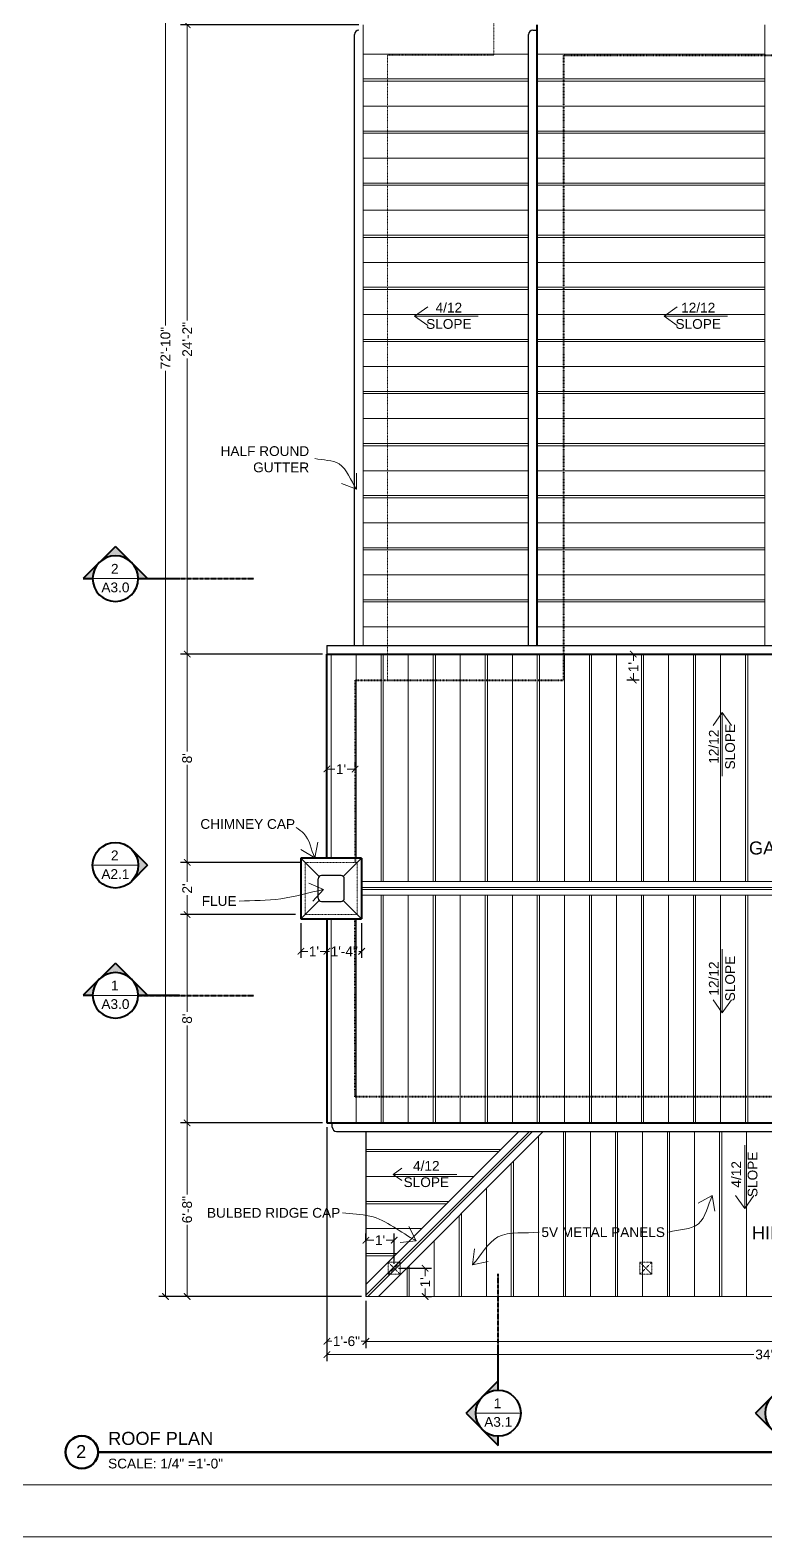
# Model space of a CAD drawing. Header units: inches. Extents: x -4969 to 16721, y 2489 to 24693.
# Drawn here: x 4117 to 4456, y 6903 to 7597 of the extents above; entities that cross this region are included whole.
import ezdxf

# ---------------------------------------------------------------- set-up
doc = ezdxf.new("R2010")
doc.units = ezdxf.units.IN
doc.header["$MEASUREMENT"] = 0
doc.linetypes.add('CENTER', pattern=[2, 1.25, -0.25, 0.25, -0.25])
doc.linetypes.add('DASHED2', pattern=[0.375, 0.25, -0.125])
doc.layers.get('0').update_dxf_attribs({"lineweight": 5})
doc.layers.add('0-NPLT', color=1, linetype='Continuous', plot=False)
for name, color, linetype, lineweight in [('1', 1, 'Continuous', 9), ('2', 6, 'Continuous', 20), ('3', 3, 'Continuous', 30), ('4', 2, 'Continuous', 40), ('5', 4, 'Continuous', 50), ('A-DIMSx', 7, 'Continuous', 9), ('A-LINK', 7, 'Continuous', 40), ('A-TEXTx', 7, 'Continuous', 20), ('TB-11x17', 7, 'Continuous', 100)]:
    doc.layers.add(name, color=color, linetype=linetype, lineweight=lineweight)
doc.styles.get("Standard").update_dxf_attribs({"font": 'Arial.ttf'})
doc.dimstyles.get("Standard").update_dxf_attribs({"dimtxt": 3, "dimasz": 2, "dimexe": 0.03125, "dimexo": 0.0625, "dimgap": 0.03125, "dimtad": 0, "dimtoh": 1, "dimdec": 4, "dimlfac": 0.99985, "dimzin": 0, "dimdsep": 46, "dimlunit": 4, "dimtxsty": 'Standard', "dimblk": 'ARCHTICK', "dimblk1": 'ARCHTICK', "dimblk2": 'ARCHTICK', "dimcen": 0.09, "dimclrt": 256, "dimadec": 0, "dimazin": 0, "dimtfac": 1, "dimtdec": 4, "dimtofl": 0, "dimtmove": 0, "dimatfit": 3, "dimfxl": 1, "dimtolj": 1, "dimtzin": 0, "dimarcsym": 0})

# ---------------------------------------------------------------- blocks, each defined once
blk = doc.blocks.new('BORDER 11X17')
at = {"layer": '0-NPLT', "lineweight": 9, "ltscale": 0.1}
blk.add_lwpolyline([(29864.74, -10461.77), (29048.74, -10461.77), (29048.74, -10989.77), (29864.74, -10989.77), (29864.74, -10461.77)], dxfattribs=at)
blk.add_lwpolyline([(29792.74, -10473.77), (29078.74, -10473.77), (29078.74, -10977.77), (29792.74, -10977.77)], close=True, dxfattribs=at)
blk = doc.blocks.new('_ArchTick')
at = {"color": 0, "linetype": 'ByBlock', "lineweight": 0, "const_width": 0.15}
blk.add_lwpolyline([(-0.5, -0.5), (0.5, 0.5)], dxfattribs=at)
blk = doc.blocks.new('*D69')
at = {"layer": 'A-DIMSx', "color": 0, "lineweight": -2, "ltscale": 0.1, "transparency": 16777216}
for p, q in [((4252.28, 7309.27), (4186.86, 7309.27)), ((4241.79, 7213.27), (4186.86, 7213.27))]:
    blk.add_line(p, q, dxfattribs=at)
at = {"layer": 'A-DIMSx', "color": 0, "lineweight": 5, "ltscale": 0.1, "transparency": 16777216}
for p, q in [((4189.86, 7309.27), (4189.86, 7264.35)), ((4189.86, 7213.27), (4189.86, 7258.2))]:
    blk.add_line(p, q, dxfattribs=at)
at = {"layer": 'Defpoints', "color": 0, "ltscale": 0.1, "transparency": 16777216}
for p in [(4189.86, 7309.27), (4254.28, 7309.27), (4243.79, 7213.27)]:
    blk.add_point(p, dxfattribs=at)
at = {"layer": 'A-DIMSx', "color": 0, "lineweight": 5, "ltscale": 0.1, "transparency": 16777216, "xscale": 3, "yscale": 3, "zscale": 3}
for p, rotation in [((4189.86, 7309.27), 90), ((4189.86, 7213.27), 270)]:
    blk.add_blockref('_ArchTick', p, dxfattribs=dict(at, rotation=rotation))
at = {"layer": 'A-DIMSx', "ltscale": 0.1, "transparency": 16777216, "insert": (4189.86, 7261.27), "char_height": 4.5, "attachment_point": 5, "rotation": 90}
blk.add_mtext("\\A1;8'", dxfattribs=at)
blk = doc.blocks.new('*D70')
at = {"layer": 'A-DIMSx', "color": 0, "lineweight": -2, "ltscale": 0.1, "transparency": 16777216}
for p, q in [((4241.79, 7213.27), (4186.86, 7213.27)), ((4239.79, 7189.27), (4186.86, 7189.27))]:
    blk.add_line(p, q, dxfattribs=at)
at = {"layer": 'A-DIMSx', "color": 0, "lineweight": 5, "ltscale": 0.1, "transparency": 16777216}
for p, q in [((4189.86, 7213.27), (4189.86, 7204.38)), ((4189.86, 7189.27), (4189.86, 7198.17))]:
    blk.add_line(p, q, dxfattribs=at)
at = {"layer": 'Defpoints', "color": 0, "ltscale": 0.1, "transparency": 16777216}
for p in [(4243.79, 7213.27), (4189.86, 7189.27), (4241.79, 7189.27)]:
    blk.add_point(p, dxfattribs=at)
at = {"layer": 'A-DIMSx', "color": 0, "lineweight": 5, "ltscale": 0.1, "transparency": 16777216, "xscale": 3, "yscale": 3, "zscale": 3}
for p, rotation in [((4189.86, 7213.27), 90), ((4189.86, 7189.27), 270)]:
    blk.add_blockref('_ArchTick', p, dxfattribs=dict(at, rotation=rotation))
at = {"layer": 'A-DIMSx', "ltscale": 0.1, "transparency": 16777216, "insert": (4189.86, 7201.27), "char_height": 4.5, "attachment_point": 5, "rotation": 90}
blk.add_mtext("\\A1;2'", dxfattribs=at)
blk = doc.blocks.new('*D71')
at = {"layer": 'A-DIMSx', "color": 0, "lineweight": -2, "ltscale": 0.1, "transparency": 16777216}
for p, q in [((4239.79, 7189.27), (4186.86, 7189.27)), ((4252.29, 7093.27), (4186.86, 7093.27))]:
    blk.add_line(p, q, dxfattribs=at)
at = {"layer": 'A-DIMSx', "color": 0, "lineweight": 5, "ltscale": 0.1, "transparency": 16777216}
for p, q in [((4189.86, 7189.27), (4189.86, 7144.35)), ((4189.86, 7093.27), (4189.86, 7138.2))]:
    blk.add_line(p, q, dxfattribs=at)
at = {"layer": 'Defpoints', "color": 0, "ltscale": 0.1, "transparency": 16777216}
for p in [(4241.79, 7189.27), (4189.86, 7093.27), (4254.29, 7093.27)]:
    blk.add_point(p, dxfattribs=at)
at = {"layer": 'A-DIMSx', "color": 0, "lineweight": 5, "ltscale": 0.1, "transparency": 16777216, "xscale": 3, "yscale": 3, "zscale": 3}
for p, rotation in [((4189.86, 7189.27), 90), ((4189.86, 7093.27), 270)]:
    blk.add_blockref('_ArchTick', p, dxfattribs=dict(at, rotation=rotation))
at = {"layer": 'A-DIMSx', "ltscale": 0.1, "transparency": 16777216, "insert": (4189.86, 7141.27), "char_height": 4.5, "attachment_point": 5, "rotation": 90}
blk.add_mtext("\\A1;8'", dxfattribs=at)
blk = doc.blocks.new('*D72')
at = {"layer": 'A-DIMSx', "color": 0, "lineweight": -2, "ltscale": 0.1, "transparency": 16777216}
for p, q in [((4252.23, 7093.27), (4186.86, 7093.27)), ((4270.29, 7013.27), (4186.86, 7013.27))]:
    blk.add_line(p, q, dxfattribs=at)
at = {"layer": 'A-DIMSx', "color": 0, "lineweight": 5, "ltscale": 0.1, "transparency": 16777216}
for p, q in [((4189.86, 7093.27), (4189.86, 7060.27)), ((4189.86, 7013.27), (4189.86, 7046.28))]:
    blk.add_line(p, q, dxfattribs=at)
at = {"layer": 'Defpoints', "color": 0, "ltscale": 0.1, "transparency": 16777216}
for p in [(4254.23, 7093.27), (4189.86, 7013.27), (4272.29, 7013.27)]:
    blk.add_point(p, dxfattribs=at)
at = {"layer": 'A-DIMSx', "color": 0, "lineweight": 5, "ltscale": 0.1, "transparency": 16777216, "xscale": 3, "yscale": 3, "zscale": 3}
for p, rotation in [((4189.86, 7093.27), 90), ((4189.86, 7013.27), 270)]:
    blk.add_blockref('_ArchTick', p, dxfattribs=dict(at, rotation=rotation))
at = {"layer": 'A-DIMSx', "ltscale": 0.1, "transparency": 16777216, "insert": (4189.86, 7053.27), "char_height": 4.5, "attachment_point": 5, "rotation": 90}
blk.add_mtext('\\A1;6\'-8"', dxfattribs=at)
blk = doc.blocks.new('*D73')
at = {"layer": 'A-DIMSx', "color": 0, "lineweight": -2, "ltscale": 0.1, "transparency": 16777216}
for p, q in [((4272.29, 7011.27), (4272.29, 6989.51)), ((4665.29, 6994.51), (4665.29, 6995.51))]:
    blk.add_line(p, q, dxfattribs=at)
at = {"layer": 'A-DIMSx', "color": 0, "lineweight": 5, "ltscale": 0.1, "transparency": 16777216}
for p, q in [((4272.29, 6992.51), (4460.06, 6992.51)), ((4665.29, 6992.51), (4477.52, 6992.51))]:
    blk.add_line(p, q, dxfattribs=at)
at = {"layer": 'Defpoints', "color": 0, "ltscale": 0.1, "transparency": 16777216}
for p in [(4272.29, 7013.27), (4272.29, 6992.51), (4665.29, 6992.51)]:
    blk.add_point(p, dxfattribs=at)
at = {"layer": 'A-DIMSx', "color": 0, "lineweight": 5, "ltscale": 0.1, "transparency": 16777216, "xscale": 3, "yscale": 3, "zscale": 3, "rotation": 180}
blk.add_blockref('_ArchTick', (4272.29, 6992.51), dxfattribs=at)
at = {"layer": 'A-DIMSx', "color": 0, "lineweight": 5, "ltscale": 0.1, "transparency": 16777216, "xscale": 3, "yscale": 3, "zscale": 3}
blk.add_blockref('_ArchTick', (4665.29, 6992.51), dxfattribs=at)
at = {"layer": 'A-DIMSx', "ltscale": 0.1, "transparency": 16777216, "insert": (4468.79, 6992.51), "char_height": 4.5, "attachment_point": 5}
blk.add_mtext('\\A1;32\'-9"', dxfattribs=at)
blk = doc.blocks.new('Section Callout')
at = {"layer": 'A-LINK', "ltscale": 0.1}
h = blk.add_hatch(color=152, dxfattribs=at)
h.paths.add_polyline_path([(1891.06, 7392.5), (1883.64, 7385.08), (1891.06, 7377.65, -0.198912), (1887.98, 7385.08, -0.198912)])
h.paths.add_polyline_path([(1898.48, 7399.92), (1891.06, 7392.5, -0.198912), (1898.48, 7395.58)])
h.paths.add_polyline_path([(1891.06, 7377.65), (1898.48, 7370.23), (1898.48, 7374.58, -0.198912)])
at = {"layer": 'A-LINK', "color": 152, "ltscale": 0.1}
for p, q in [((1883.64, 7385.08), (1898.48, 7399.92)), ((1898.48, 7399.92), (1898.48, 7395.58)), ((1883.64, 7385.08), (1898.48, 7370.23)), ((1898.48, 7374.58), (1898.48, 7370.23)), ((1898.48, 7370.23), (1898.48, 7355.49))]:
    blk.add_line(p, q, dxfattribs=at)
blk.add_circle((1898.48, 7385.08), 10.5, dxfattribs=at)
blk = doc.blocks.new('Elevation Callout - 1')
at = {"layer": 'A-LINK', "ltscale": 0.1}
blk.add_hatch(color=152, dxfattribs=at).paths.add_polyline_path([(2031.59, 7377.65), (2039.01, 7370.23), (2046.43, 7377.65, -0.198912), (2039.01, 7374.58, -0.198912)])
at = {"layer": 'A-LINK', "color": 152, "ltscale": 0.1}
for q in [(2031.59, 7377.65), (2046.43, 7377.65)]:
    blk.add_line((2039.01, 7370.23), q, dxfattribs=at)
blk.add_circle((2039.01, 7385.08), 10.5, dxfattribs=at)
blk = doc.blocks.new('*D163')
at = {"layer": 'A-DIMSx', "color": 0, "lineweight": -2, "ltscale": 0.1, "transparency": 16777216}
for p, q in [((4254.29, 7091.27), (4254.29, 6989.64)), ((4272.29, 7011.27), (4272.29, 6989.64))]:
    blk.add_line(p, q, dxfattribs=at)
at = {"layer": 'A-DIMSx', "color": 0, "lineweight": 5, "ltscale": 0.1, "transparency": 16777216}
for p, q in [((4254.29, 6992.64), (4256.52, 6992.64)), ((4272.29, 6992.64), (4270.06, 6992.64))]:
    blk.add_line(p, q, dxfattribs=at)
at = {"layer": 'Defpoints', "color": 0, "ltscale": 0.1, "transparency": 16777216}
for p in [(4254.29, 7093.27), (4272.29, 7013.27), (4254.29, 6992.64)]:
    blk.add_point(p, dxfattribs=at)
at = {"layer": 'A-DIMSx', "color": 0, "lineweight": 5, "ltscale": 0.1, "transparency": 16777216, "xscale": 3, "yscale": 3, "zscale": 3, "rotation": 180}
blk.add_blockref('_ArchTick', (4254.29, 6992.64), dxfattribs=at)
at = {"layer": 'A-DIMSx', "color": 0, "lineweight": 5, "ltscale": 0.1, "transparency": 16777216, "xscale": 3, "yscale": 3, "zscale": 3}
blk.add_blockref('_ArchTick', (4272.29, 6992.64), dxfattribs=at)
at = {"layer": 'A-DIMSx', "ltscale": 0.1, "transparency": 16777216, "insert": (4263.29, 6992.64), "char_height": 4.5, "attachment_point": 5}
blk.add_mtext('\\A1;1\'-6"', dxfattribs=at)
blk = doc.blocks.new('*D165')
at = {"layer": 'A-DIMSx', "color": 0, "lineweight": -2, "ltscale": 0.1, "transparency": 16777216}
for p, q in [((4242.29, 7185.27), (4242.29, 7169.29)), ((4254.29, 7173.24), (4254.29, 7169.29))]:
    blk.add_line(p, q, dxfattribs=at)
at = {"layer": 'A-DIMSx', "color": 0, "lineweight": 5, "ltscale": 0.1, "transparency": 16777216}
for p, q in [((4242.29, 7172.29), (4245.43, 7172.29)), ((4254.29, 7172.29), (4251.15, 7172.29))]:
    blk.add_line(p, q, dxfattribs=at)
at = {"layer": 'Defpoints', "color": 0, "ltscale": 0.1, "transparency": 16777216}
for p in [(4242.29, 7187.27), (4242.29, 7172.29), (4254.29, 7175.24)]:
    blk.add_point(p, dxfattribs=at)
at = {"layer": 'A-DIMSx', "color": 0, "lineweight": 5, "ltscale": 0.1, "transparency": 16777216, "xscale": 3, "yscale": 3, "zscale": 3, "rotation": 180}
blk.add_blockref('_ArchTick', (4242.29, 7172.29), dxfattribs=at)
at = {"layer": 'A-DIMSx', "color": 0, "lineweight": 5, "ltscale": 0.1, "transparency": 16777216, "xscale": 3, "yscale": 3, "zscale": 3}
blk.add_blockref('_ArchTick', (4254.29, 7172.29), dxfattribs=at)
at = {"layer": 'A-DIMSx', "ltscale": 0.1, "transparency": 16777216, "insert": (4248.29, 7172.29), "char_height": 4.5, "attachment_point": 5}
blk.add_mtext("\\A1;1'", dxfattribs=at)
blk = doc.blocks.new('*D166')
at = {"layer": 'A-DIMSx', "color": 0, "lineweight": -2, "ltscale": 0.1, "transparency": 16777216}
for p, q in [((4254.29, 7257.27), (4254.29, 7259.29)), ((4267.29, 7257.27), (4267.29, 7259.29))]:
    blk.add_line(p, q, dxfattribs=at)
at = {"layer": 'A-DIMSx', "color": 0, "lineweight": 5, "ltscale": 0.1, "transparency": 16777216}
for p, q in [((4254.29, 7256.29), (4257.93, 7256.29)), ((4267.29, 7256.29), (4263.65, 7256.29))]:
    blk.add_line(p, q, dxfattribs=at)
at = {"layer": 'Defpoints', "color": 0, "ltscale": 0.1, "transparency": 16777216}
for p in [(4254.29, 7256.29), (4254.29, 7255.27), (4267.29, 7255.27)]:
    blk.add_point(p, dxfattribs=at)
at = {"layer": 'A-DIMSx', "color": 0, "lineweight": 5, "ltscale": 0.1, "transparency": 16777216, "xscale": 3, "yscale": 3, "zscale": 3, "rotation": 180}
blk.add_blockref('_ArchTick', (4254.29, 7256.29), dxfattribs=at)
at = {"layer": 'A-DIMSx', "color": 0, "lineweight": 5, "ltscale": 0.1, "transparency": 16777216, "xscale": 3, "yscale": 3, "zscale": 3}
blk.add_blockref('_ArchTick', (4267.29, 7256.29), dxfattribs=at)
at = {"layer": 'A-DIMSx', "ltscale": 0.1, "transparency": 16777216, "insert": (4260.79, 7256.29), "char_height": 4.5, "attachment_point": 5}
blk.add_mtext("\\A1;1'", dxfattribs=at)
blk = doc.blocks.new('*D167')
at = {"layer": 'A-DIMSx', "color": 0, "lineweight": -2, "ltscale": 0.1, "transparency": 16777216}
for p, q in [((4398.29, 7309.27), (4392.56, 7309.27)), ((4398.29, 7297.27), (4392.56, 7297.27))]:
    blk.add_line(p, q, dxfattribs=at)
at = {"layer": 'A-DIMSx', "color": 0, "lineweight": 5, "ltscale": 0.1, "transparency": 16777216}
for p, q in [((4395.56, 7309.27), (4395.56, 7306.13)), ((4395.56, 7297.27), (4395.56, 7300.42))]:
    blk.add_line(p, q, dxfattribs=at)
at = {"layer": 'Defpoints', "color": 0, "ltscale": 0.1, "transparency": 16777216}
for p in [(4395.56, 7309.27), (4400.29, 7309.27), (4400.29, 7297.27)]:
    blk.add_point(p, dxfattribs=at)
at = {"layer": 'A-DIMSx', "color": 0, "lineweight": 5, "ltscale": 0.1, "transparency": 16777216, "xscale": 3, "yscale": 3, "zscale": 3}
for p, rotation in [((4395.56, 7309.27), 90), ((4395.56, 7297.27), 270)]:
    blk.add_blockref('_ArchTick', p, dxfattribs=dict(at, rotation=rotation))
at = {"layer": 'A-DIMSx', "ltscale": 0.1, "transparency": 16777216, "insert": (4395.56, 7303.27), "char_height": 4.5, "attachment_point": 5, "rotation": 90}
blk.add_mtext("\\A1;1'", dxfattribs=at)
blk = doc.blocks.new('*D170')
at = {"layer": 'A-DIMSx', "color": 0, "lineweight": -2, "ltscale": 0.1, "transparency": 16777216}
for p, q in [((4310.29, 7887.27), (4176.86, 7887.27)), ((4270.29, 7013.27), (4176.86, 7013.27))]:
    blk.add_line(p, q, dxfattribs=at)
at = {"layer": 'A-DIMSx', "color": 0, "lineweight": 5, "ltscale": 0.1, "transparency": 16777216}
for p, q in [((4179.86, 7887.27), (4179.86, 7460.73)), ((4179.86, 7013.27), (4179.86, 7439.82))]:
    blk.add_line(p, q, dxfattribs=at)
at = {"layer": 'Defpoints', "color": 0, "ltscale": 0.1, "transparency": 16777216}
for p in [(4179.86, 7887.27), (4312.29, 7887.27), (4272.29, 7013.27)]:
    blk.add_point(p, dxfattribs=at)
at = {"layer": 'A-DIMSx', "color": 0, "lineweight": 5, "ltscale": 0.1, "transparency": 16777216, "xscale": 3, "yscale": 3, "zscale": 3}
for p, rotation in [((4179.86, 7887.27), 90), ((4179.86, 7013.27), 270)]:
    blk.add_blockref('_ArchTick', p, dxfattribs=dict(at, rotation=rotation))
at = {"layer": 'A-DIMSx', "ltscale": 0.1, "transparency": 16777216, "insert": (4179.86, 7450.27), "char_height": 4.5, "attachment_point": 5, "rotation": 90}
blk.add_mtext('\\A1;72\'-10"', dxfattribs=at)
blk = doc.blocks.new('*D171')
at = {"layer": 'A-DIMSx', "color": 0, "lineweight": -2, "ltscale": 0.1, "transparency": 16777216}
for p, q in [((4254.29, 7091.27), (4254.29, 6983.51)), ((4665.29, 7091.27), (4665.29, 6983.51))]:
    blk.add_line(p, q, dxfattribs=at)
at = {"layer": 'A-DIMSx', "color": 0, "lineweight": 5, "ltscale": 0.1, "transparency": 16777216}
for p, q in [((4254.29, 6986.51), (4451.06, 6986.51)), ((4665.29, 6986.51), (4468.52, 6986.51))]:
    blk.add_line(p, q, dxfattribs=at)
at = {"layer": 'Defpoints', "color": 0, "ltscale": 0.1, "transparency": 16777216}
for p in [(4254.29, 7093.27), (4665.29, 7093.27), (4665.29, 6986.51)]:
    blk.add_point(p, dxfattribs=at)
at = {"layer": 'A-DIMSx', "color": 0, "lineweight": 5, "ltscale": 0.1, "transparency": 16777216, "xscale": 3, "yscale": 3, "zscale": 3, "rotation": 180}
blk.add_blockref('_ArchTick', (4254.29, 6986.51), dxfattribs=at)
at = {"layer": 'A-DIMSx', "color": 0, "lineweight": 5, "ltscale": 0.1, "transparency": 16777216, "xscale": 3, "yscale": 3, "zscale": 3}
blk.add_blockref('_ArchTick', (4665.29, 6986.51), dxfattribs=at)
at = {"layer": 'A-DIMSx', "ltscale": 0.1, "transparency": 16777216, "insert": (4459.79, 6986.51), "char_height": 4.5, "attachment_point": 5}
blk.add_mtext('\\A1;34\'-3"', dxfattribs=at)
blk = doc.blocks.new('*D172')
at = {"layer": 'A-DIMSx', "color": 0, "lineweight": -2, "ltscale": 0.1, "transparency": 16777216}
for p, q in [((4270.29, 7185.27), (4270.29, 7169.29)), ((4254.29, 7174.29), (4254.29, 7175.29))]:
    blk.add_line(p, q, dxfattribs=at)
at = {"layer": 'A-DIMSx', "color": 0, "lineweight": 5, "ltscale": 0.1, "transparency": 16777216}
for p, q in [((4254.29, 7172.29), (4255.52, 7172.29)), ((4270.29, 7172.29), (4269.06, 7172.29))]:
    blk.add_line(p, q, dxfattribs=at)
at = {"layer": 'Defpoints', "color": 0, "ltscale": 0.1, "transparency": 16777216}
for p in [(4270.29, 7187.27), (4254.29, 7172.29), (4270.29, 7172.29)]:
    blk.add_point(p, dxfattribs=at)
at = {"layer": 'A-DIMSx', "color": 0, "lineweight": 5, "ltscale": 0.1, "transparency": 16777216, "xscale": 3, "yscale": 3, "zscale": 3, "rotation": 180}
blk.add_blockref('_ArchTick', (4254.29, 7172.29), dxfattribs=at)
at = {"layer": 'A-DIMSx', "color": 0, "lineweight": 5, "ltscale": 0.1, "transparency": 16777216, "xscale": 3, "yscale": 3, "zscale": 3}
blk.add_blockref('_ArchTick', (4270.29, 7172.29), dxfattribs=at)
at = {"layer": 'A-DIMSx', "ltscale": 0.1, "transparency": 16777216, "insert": (4262.29, 7172.29), "char_height": 4.5, "attachment_point": 5}
blk.add_mtext('\\A1;1\'-4"', dxfattribs=at)
blk = doc.blocks.new('*D173')
at = {"layer": 'A-DIMSx', "color": 0, "lineweight": -2, "ltscale": 0.1, "transparency": 16777216}
for p, q in [((4287.29, 7026.27), (4302.57, 7026.27)), ((4300.65, 7013.27), (4302.57, 7013.27))]:
    blk.add_line(p, q, dxfattribs=at)
at = {"layer": 'A-DIMSx', "color": 0, "lineweight": 5, "ltscale": 0.1, "transparency": 16777216}
for p, q in [((4299.57, 7026.27), (4299.57, 7022.63)), ((4299.57, 7013.27), (4299.57, 7016.92))]:
    blk.add_line(p, q, dxfattribs=at)
at = {"layer": 'Defpoints', "color": 0, "ltscale": 0.1, "transparency": 16777216}
for p in [(4285.29, 7026.27), (4298.65, 7013.27), (4299.57, 7013.27)]:
    blk.add_point(p, dxfattribs=at)
at = {"layer": 'A-DIMSx', "color": 0, "lineweight": 5, "ltscale": 0.1, "transparency": 16777216, "xscale": 3, "yscale": 3, "zscale": 3}
for p, rotation in [((4299.57, 7026.27), 90), ((4299.57, 7013.27), 270)]:
    blk.add_blockref('_ArchTick', p, dxfattribs=dict(at, rotation=rotation))
at = {"layer": 'A-DIMSx', "ltscale": 0.1, "transparency": 16777216, "insert": (4299.57, 7019.77), "char_height": 4.5, "attachment_point": 5, "rotation": 90}
blk.add_mtext("\\A1;1'", dxfattribs=at)
blk = doc.blocks.new('*D174')
at = {"layer": 'A-DIMSx', "color": 0, "lineweight": -2, "ltscale": 0.1, "transparency": 16777216}
for p, q in [((4272.29, 7039.18), (4272.29, 7042.21)), ((4285.29, 7028.27), (4285.29, 7042.21))]:
    blk.add_line(p, q, dxfattribs=at)
at = {"layer": 'A-DIMSx', "color": 0, "lineweight": 5, "ltscale": 0.1, "transparency": 16777216}
for p, q in [((4272.29, 7039.21), (4275.93, 7039.21)), ((4285.29, 7039.21), (4281.65, 7039.21))]:
    blk.add_line(p, q, dxfattribs=at)
at = {"layer": 'Defpoints', "color": 0, "ltscale": 0.1, "transparency": 16777216}
for p in [(4272.29, 7039.21), (4272.29, 7037.18), (4285.29, 7026.27)]:
    blk.add_point(p, dxfattribs=at)
at = {"layer": 'A-DIMSx', "color": 0, "lineweight": 5, "ltscale": 0.1, "transparency": 16777216, "xscale": 3, "yscale": 3, "zscale": 3, "rotation": 180}
blk.add_blockref('_ArchTick', (4272.29, 7039.21), dxfattribs=at)
at = {"layer": 'A-DIMSx', "color": 0, "lineweight": 5, "ltscale": 0.1, "transparency": 16777216, "xscale": 3, "yscale": 3, "zscale": 3}
blk.add_blockref('_ArchTick', (4285.29, 7039.21), dxfattribs=at)
at = {"layer": 'A-DIMSx', "ltscale": 0.1, "transparency": 16777216, "insert": (4278.79, 7039.21), "char_height": 4.5, "attachment_point": 5}
blk.add_mtext("\\A1;1'", dxfattribs=at)
blk = doc.blocks.new('*D820')
at = {"layer": 'A-DIMSx', "color": 0, "lineweight": -2, "ltscale": 0.25, "transparency": 16777216}
for p, q in [((4269.04, 7599.27), (4186.86, 7599.27)), ((4252.28, 7309.27), (4186.86, 7309.27))]:
    blk.add_line(p, q, dxfattribs=at)
at = {"layer": 'A-DIMSx', "color": 0, "lineweight": 5, "ltscale": 0.25, "transparency": 16777216}
for p, q in [((4189.86, 7599.27), (4189.86, 7463.04)), ((4189.86, 7309.27), (4189.86, 7445.51))]:
    blk.add_line(p, q, dxfattribs=at)
at = {"layer": 'Defpoints', "color": 0, "ltscale": 0.25, "transparency": 16777216}
for p in [(4189.86, 7599.27), (4271.04, 7599.27), (4254.28, 7309.27)]:
    blk.add_point(p, dxfattribs=at)
at = {"layer": 'A-DIMSx', "color": 0, "lineweight": 5, "ltscale": 0.25, "transparency": 16777216, "xscale": 3, "yscale": 3, "zscale": 3}
for p, rotation in [((4189.86, 7599.27), 90), ((4189.86, 7309.27), 270)]:
    blk.add_blockref('_ArchTick', p, dxfattribs=dict(at, rotation=rotation))
at = {"layer": 'A-DIMSx', "ltscale": 0.25, "transparency": 16777216, "insert": (4189.86, 7454.27), "char_height": 4.5, "attachment_point": 5, "rotation": 90}
blk.add_mtext('\\A1;24\'-2"', dxfattribs=at)

msp = doc.modelspace()

# ---------------------------------------------------------------- linework, layer by layer
at = {"layer": '1'}
for p, q in [((4347.2880716, 7585.7747155), (4271.0380716, 7585.7747155)), ((4347.2880716, 7574.2747155), (4271.0380716, 7574.2747155)), ((4271.0380716, 7573.2747155), (4347.2880716, 7573.2747155)), ((4347.2880716, 7561.7747155), (4271.0380716, 7561.7747155)), ((4347.2880716, 7550.2747155), (4271.0380716, 7550.2747155)), ((4271.0380716, 7549.2747155), (4347.2880716, 7549.2747155)), ((4347.2880716, 7537.7747155), (4271.0380716, 7537.7747155)), ((4347.2880716, 7526.2747155), (4271.0380716, 7526.2747155)), ((4271.0380716, 7525.2747155), (4347.2880716, 7525.2747155)), ((4347.2880716, 7513.7747155), (4271.0380716, 7513.7747155)), ((4347.2880716, 7502.2747155), (4271.0380716, 7502.2747155)), ((4271.0380716, 7501.2747155), (4347.2880716, 7501.2747155)), ((4347.2880716, 7489.7747155), (4271.0380716, 7489.7747155)), ((4271.0380716, 7478.2747155), (4347.2880716, 7478.2747155)), ((4347.2880716, 7477.2747155), (4271.0380716, 7477.2747155)), ((4347.2880716, 7465.7747155), (4271.0380716, 7465.7747155)), ((4347.2880716, 7454.2747155), (4271.0380716, 7454.2747155)), ((4271.0380716, 7453.2747155), (4347.2880716, 7453.2747155)), ((4347.2880716, 7441.7747155), (4271.0380716, 7441.7747155)), ((4347.2880716, 7430.2747155), (4271.0380716, 7430.2747155)), ((4271.0380716, 7429.2747155), (4347.2880716, 7429.2747155)), ((4347.2880716, 7417.7747155), (4271.0380716, 7417.7747155)), ((4271.0380716, 7406.2747155), (4347.2880716, 7406.2747155)), ((4347.2880716, 7405.2747155), (4271.0380716, 7405.2747155)), ((4347.2880716, 7393.7747155), (4271.0380716, 7393.7747155)), ((4347.2880716, 7382.2747155), (4271.0380716, 7382.2747155)), ((4271.0380716, 7381.2747155), (4347.2880716, 7381.2747155)), ((4347.2880716, 7369.7747155), (4271.0380716, 7369.7747155)), ((4347.2880716, 7358.2747155), (4271.0380716, 7358.2747155)), ((4271.0380716, 7357.2747155), (4347.2880716, 7357.2747155)), ((4347.2880716, 7345.7747155), (4271.0380716, 7345.7747155)), ((4271.0380716, 7334.2747155), (4347.2880716, 7334.2747155)), ((4347.2880716, 7333.2747155), (4271.0380716, 7333.2747155)), ((4347.2880716, 7321.7747155), (4271.0380716, 7321.7747155)), ((4250.7273894, 7206.8353756), (4242.2880496, 7215.2747155)), ((4261.8487098, 7206.8353756), (4270.2880496, 7215.2747155)), ((4250.7273894, 7195.7140553), (4242.2880496, 7187.2747155)), ((4261.8487098, 7195.7140553), (4270.2880496, 7187.2747155)), ((4272.2880716, 7013.8851997), (4347.677587, 7089.2747155)), ((4272.2880716, 7018.8349472), (4342.7278401, 7089.2747155)), ((4273.0918009, 7013.2747155), (4349.0918006, 7089.2747155)), ((4278.0415484, 7013.2747155), (4354.0415481, 7089.2747155)), ((4363.2880716, 7089.2747155), (4363.2880716, 7013.2747155)), ((4364.2880715, 7013.2747155), (4364.2880529, 7089.2747155)), ((4375.7880716, 7089.2747155), (4375.7880716, 7013.2747155)), ((4387.2880716, 7089.2747155), (4387.2880716, 7013.2747155)), ((4388.2880716, 7013.2747155), (4388.2880716, 7089.2747155)), ((4399.7880716, 7089.2747155), (4399.7880716, 7013.2747155)), ((4411.2880716, 7089.2747155), (4411.2880716, 7013.2747155)), ((4412.2880716, 7013.2747155), (4412.2880716, 7089.2747155)), ((4423.7880716, 7089.2747155), (4423.7880716, 7013.2747155)), ((4435.2880716, 7089.2747155), (4435.2880716, 7013.2747155)), ((4436.2880716, 7013.2747155), (4436.2880716, 7089.2747155)), ((4447.7880716, 7089.2747155), (4447.7880716, 7013.2747155)), ((4351.7880716, 7087.021239), (4351.7880716, 7013.2747155)), ((4272.2880716, 7081.0199362), (4334.4730609, 7081.0199362)), ((4333.4730609, 7080.0199362), (4272.2880716, 7080.0199362)), ((4340.2880716, 7013.2747155), (4340.2880716, 7075.5212389)), ((4321.9730608, 7068.5199362), (4272.2880716, 7068.5199362)), ((4339.2880716, 7074.5212389), (4339.2880716, 7013.2747155)), ((4327.7880716, 7063.0212389), (4327.7880716, 7013.2747155)), ((4272.2880716, 7057.0199362), (4310.4730608, 7057.0199362)), ((4309.4730608, 7056.0199362), (4272.2880716, 7056.0199362)), ((4315.2880716, 7050.5212388), (4315.2880716, 7013.2747155)), ((4316.2880716, 7013.2747155), (4316.2880716, 7051.5212388)), ((4297.9730607, 7044.5199362), (4272.2880716, 7044.5199362)), ((4272.2880716, 7033.0199362), (4286.4730607, 7033.0199362)), ((4303.7880716, 7039.0212388), (4303.7880716, 7013.2747155)), ((4285.4730607, 7032.0199362), (4272.2880716, 7032.0199362)), ((4291.2880716, 7026.5212387), (4291.2880716, 7013.2747155)), ((4292.2880716, 7013.2747155), (4292.2880716, 7027.5212387))]:
    msp.add_line(p, q, dxfattribs=at)
at = {"layer": '1', "linetype": 'DASHED2', "ltscale": 0.1}
for p, q in [((4282.5380716, 7029.0247155), (4288.0380716, 7023.5247155)), ((4288.0380716, 7029.0247155), (4282.5380716, 7023.5247155)), ((4398.5380716, 7029.0247155), (4404.0380716, 7023.5247155)), ((4404.0380716, 7029.0247155), (4398.5380716, 7023.5247155))]:
    msp.add_line(p, q, dxfattribs=at)
at = {"layer": '2'}
for p, q in [((4271.0380716, 7599.2747155), (4271.0380716, 7313.2747155)), ((4456.1275377, 7599.2747155), (4456.1275377, 7313.2747155)), ((4456.1275377, 7585.7747155), (4351.2880716, 7585.7747155)), ((4351.2880716, 7574.2747155), (4456.1275377, 7574.2747155)), ((4456.1275377, 7573.2747155), (4351.2880716, 7573.2747155)), ((4456.1275377, 7561.7747155), (4351.2880716, 7561.7747155)), ((4456.1275377, 7550.2747155), (4351.2880716, 7550.2747155)), ((4456.1275377, 7549.2747155), (4351.2880716, 7549.2747155)), ((4456.1275377, 7537.7747155), (4351.2880716, 7537.7747155)), ((4456.1275377, 7526.2747155), (4351.2880716, 7526.2747155)), ((4351.2880716, 7525.2747155), (4456.1275377, 7525.2747155)), ((4456.1275377, 7513.7747155), (4351.2880716, 7513.7747155)), ((4456.1275377, 7502.2747155), (4351.2880716, 7502.2747155)), ((4351.2880716, 7501.2747155), (4456.1275377, 7501.2747155)), ((4456.1275377, 7489.7747155), (4351.2880716, 7489.7747155)), ((4456.1275377, 7478.2747155), (4351.2880716, 7478.2747155)), ((4351.2880716, 7477.2747155), (4456.1275377, 7477.2747155)), ((4456.1275377, 7465.7747155), (4351.2880716, 7465.7747155)), ((4351.2880716, 7454.2747155), (4456.1275377, 7454.2747155)), ((4456.1275377, 7453.2747155), (4351.2880716, 7453.2747155)), ((4456.1275377, 7441.7747155), (4351.2880716, 7441.7747155)), ((4351.2880716, 7430.2747155), (4456.1275377, 7430.2747155)), ((4456.1275377, 7429.2747155), (4351.2880716, 7429.2747155)), ((4456.1275377, 7417.7747155), (4351.2880716, 7417.7747155)), ((4351.2880716, 7406.2747155), (4456.1275377, 7406.2747155)), ((4456.1275377, 7405.2747155), (4351.2880716, 7405.2747155)), ((4456.1275377, 7393.7747155), (4351.2880716, 7393.7747155)), ((4351.2880716, 7382.2747155), (4456.1275377, 7382.2747155)), ((4456.1275377, 7381.2747155), (4351.2880716, 7381.2747155)), ((4456.1275377, 7369.7747155), (4351.2880716, 7369.7747155)), ((4351.2880716, 7358.2747155), (4456.1275377, 7358.2747155)), ((4456.1275377, 7357.2747155), (4351.2880716, 7357.2747155)), ((4456.1275377, 7345.7747155), (4351.2880716, 7345.7747155)), ((4351.2880716, 7334.2747155), (4456.1275377, 7334.2747155)), ((4456.1275377, 7333.2747155), (4351.2880716, 7333.2747155)), ((4456.1275377, 7321.7747155), (4351.2880716, 7321.7747155)), ((4256.2880716, 7309.2747155), (4256.2880716, 7215.2747155)), ((4267.7880716, 7215.2747155), (4267.7880716, 7309.2747155)), ((4279.2880716, 7204.4352494), (4279.2880716, 7309.2747155)), ((4280.2880716, 7309.2747155), (4280.2880716, 7204.4352494)), ((4291.7880716, 7204.4352494), (4291.7880716, 7309.2747155)), ((4303.2880716, 7204.4352494), (4303.2880716, 7309.2747155)), ((4304.2880716, 7309.2747155), (4304.2880716, 7204.4352494)), ((4315.7880716, 7204.4352494), (4315.7880716, 7309.2747155)), ((4327.2880716, 7204.4352494), (4327.2880716, 7309.2747155)), ((4328.2880716, 7309.2747155), (4328.2880716, 7204.4352494)), ((4339.7880716, 7204.4352494), (4339.7880716, 7309.2747155)), ((4351.2880716, 7204.4352494), (4351.2880716, 7309.2747155)), ((4352.2880715, 7309.2747155), (4352.2880459, 7204.4352494)), ((4363.7880716, 7204.4352494), (4363.7880716, 7309.2747155)), ((4375.2880716, 7204.4352494), (4375.2880716, 7309.2747155)), ((4376.2880716, 7309.2747155), (4376.2880716, 7204.4352494)), ((4387.7880716, 7204.4352494), (4387.7880716, 7309.2747155)), ((4399.2880716, 7204.4352494), (4399.2880716, 7309.2747155)), ((4400.2880716, 7309.2747155), (4400.2880716, 7204.4352494)), ((4411.7880716, 7204.4352494), (4411.7880716, 7309.2747155)), ((4423.2880716, 7204.4352494), (4423.2880716, 7309.2747155)), ((4424.2880716, 7309.2747155), (4424.2880716, 7204.4352494)), ((4435.7880716, 7204.4352494), (4435.7880716, 7309.2747155)), ((4447.2880716, 7204.4352494), (4447.2880716, 7309.2747155)), ((4448.2880716, 7309.2747155), (4448.2880716, 7204.4352494)), ((4663.2880716, 7204.4352494), (4270.2880496, 7204.4352494)), ((4270.2880496, 7201.7747155), (4665.2880716, 7201.7747155)), ((4270.2880496, 7200.7747155), (4665.2880716, 7200.7747155)), ((4665.2880716, 7198.1141816), (4270.2880496, 7198.1141816)), ((4279.2880716, 7198.1141816), (4279.2880716, 7093.2747155)), ((4280.2880716, 7093.2747155), (4280.2880716, 7198.1141816)), ((4291.7880716, 7198.1141816), (4291.7880716, 7093.2747155)), ((4303.2880716, 7198.1141816), (4303.2880716, 7093.2747155)), ((4304.2880716, 7093.2747155), (4304.2880716, 7198.1141816)), ((4315.7880716, 7198.1141816), (4315.7880716, 7093.2747155)), ((4327.2880716, 7198.1141816), (4327.2880716, 7093.2747155)), ((4328.2880716, 7093.2747155), (4328.2880716, 7198.1141816)), ((4339.7880716, 7198.1141816), (4339.7880716, 7093.2747155)), ((4351.2880716, 7198.1141816), (4351.2880716, 7093.2747155)), ((4352.2880715, 7093.2747155), (4352.2880459, 7198.1141816)), ((4363.7880716, 7198.1141816), (4363.7880716, 7093.2747155)), ((4375.2880716, 7198.1141816), (4375.2880716, 7093.2747155)), ((4376.2880716, 7093.2747155), (4376.2880716, 7198.1141816)), ((4387.7880716, 7198.1141816), (4387.7880716, 7093.2747155)), ((4399.2880716, 7198.1141816), (4399.2880716, 7093.2747155)), ((4400.2880716, 7093.2747155), (4400.2880716, 7198.1141816)), ((4411.7880716, 7198.1141816), (4411.7880716, 7093.2747155)), ((4423.2880716, 7198.1141816), (4423.2880716, 7093.2747155)), ((4424.2880716, 7093.2747155), (4424.2880716, 7198.1141816)), ((4435.7880716, 7198.1141816), (4435.7880716, 7093.2747155)), ((4447.2880716, 7198.1141816), (4447.2880716, 7093.2747155)), ((4448.2880716, 7093.2747155), (4448.2880716, 7198.1141816)), ((4256.2880716, 7093.2747155), (4256.2880716, 7187.2747155)), ((4267.7880716, 7187.2747155), (4267.7880716, 7093.2747155)), ((4744.0017526, 7013.2747155), (4272.2880716, 7013.2747155))]:
    msp.add_line(p, q, dxfattribs=at)
at = {"layer": '2', "color": 152, "ltscale": 0.1}
for p, q in [((4146.2986755, 7344.0247155), (4167.2986755, 7344.0247155)), ((4146.2880496, 7211.9696035), (4167.2880496, 7211.9696035)), ((4146.2986755, 7152.0247155), (4167.2986755, 7152.0247155)), ((4322.772922, 6959.5008975), (4343.772922, 6959.5008975))]:
    msp.add_line(p, q, dxfattribs=at)
at = {"layer": '2', "linetype": 'DASHED2', "ltscale": 0.2}
for p, q in [((4268.2880496, 7213.2747155), (4244.2880496, 7213.2747155)), ((4244.2880496, 7213.2747155), (4244.2880496, 7189.2747155)), ((4268.2880496, 7213.2747155), (4268.2880496, 7189.2747155)), ((4244.2880496, 7189.2747155), (4268.2880496, 7189.2747155))]:
    msp.add_line(p, q, dxfattribs=at)
at = {"layer": '2', "linetype": 'DASHED2', "ltscale": 0.1}
for p, q in [((4282.5380716, 7029.0247155), (4282.5380716, 7023.5247155)), ((4288.0380716, 7029.0247155), (4282.5380716, 7029.0247155)), ((4288.0380716, 7029.0247155), (4288.0380716, 7023.5247155)), ((4398.5380716, 7029.0247155), (4398.5380716, 7023.5247155)), ((4404.0380716, 7029.0247155), (4398.5380716, 7029.0247155)), ((4404.0380716, 7029.0247155), (4404.0380716, 7023.5247155)), ((4282.5380716, 7023.5247155), (4288.0380716, 7023.5247155)), ((4398.5380716, 7023.5247155), (4404.0380716, 7023.5247155))]:
    msp.add_line(p, q, dxfattribs=at)
at = {"layer": '2', "linetype": 'DASHED2', "ltscale": 0.2}
for points in [[(4555.2880716, 7585.2747155), (4619.2880716, 7585.2747155), (4619.2880716, 7873.2747155), (4331.2880716, 7873.2747155), (4331.2880716, 7585.2747155), (4282.2880716, 7585.2747155)], [(4282.2880716, 7585.2747155), (4282.2880716, 7297.2747155)]]:
    msp.add_lwpolyline(points, dxfattribs=at)
at = {"layer": '3'}
for p, q in [((4349.2880716, 7596.7747155), (4351.2880716, 7596.7747155)), ((4267.0380716, 7313.2747155), (4267.0380716, 7594.7747155)), ((4347.2880716, 7313.2747155), (4347.2880716, 7594.7747155)), ((4254.2880716, 7313.2747155), (4254.2880716, 7309.2747155)), ((4254.2880716, 7313.2747155), (4660.7880716, 7313.2747155)), ((4260.7880496, 7207.2747155), (4251.7880496, 7207.2747155)), ((4250.2880496, 7196.7747155), (4250.2880496, 7205.7747155)), ((4262.2880496, 7196.7747155), (4262.2880496, 7205.7747155)), ((4251.7880496, 7195.2747155), (4260.7880496, 7195.2747155)), ((4256.7880276, 7091.2747155), (4256.7880276, 7093.2747155)), ((4258.7880276, 7089.2747155), (4660.7880716, 7089.2747155)), ((4272.2880716, 7089.2747155), (4272.2880716, 7013.2747155))]:
    msp.add_line(p, q, dxfattribs=at)
for centre, radius, start, end in [((4269.0380716, 7594.7747155), 2, 90, 180), ((4349.2880716, 7594.7747155), 2, 90, 180), ((4251.7880496, 7205.7747155), 1.5, 90.0000000001, 180), ((4260.7880496, 7205.7747155), 1.5, 0, 90.0000000001), ((4251.7880496, 7196.7747155), 1.5, 180, 270.0000000001), ((4260.7880496, 7196.7747155), 1.5, 270.0000000001, 0), ((4258.7880276, 7091.2747155), 2, 180, 270)]:
    msp.add_arc(centre, radius, start, end, dxfattribs=at)
at = {"layer": '4'}
for p, q in [((4351.2880716, 7313.2747155), (4351.2880716, 7599.2747155)), ((4254.2880716, 7309.2747155), (4665.2880716, 7309.2747155)), ((4254.2880716, 7215.2747155), (4254.2880716, 7309.2747155)), ((4242.2880496, 7215.2747155), (4242.2880496, 7187.2747155)), ((4270.2880496, 7215.2747155), (4242.2880496, 7215.2747155)), ((4270.2880496, 7215.2747155), (4270.2880496, 7187.2747155)), ((4242.2880496, 7187.2747155), (4270.2880496, 7187.2747155)), ((4254.2880716, 7187.2747155), (4254.2880716, 7093.2747155)), ((4254.2880716, 7093.2747155), (4665.2880716, 7093.2747155))]:
    msp.add_line(p, q, dxfattribs=at)
at = {"layer": '4', "linetype": 'DASHED2', "ltscale": 0.2}
for p, q in [((4363.2880716, 7585.2747155), (4363.2880716, 7297.2747155)), ((4363.2880716, 7585.2747155), (4555.2880716, 7585.2747155)), ((4267.2880716, 7297.2747155), (4363.2880716, 7297.2747155)), ((4267.2880716, 7297.2747155), (4267.2880716, 7213.2747155)), ((4267.2880716, 7105.2747155), (4267.2880716, 7187.2747155)), ((4651.2880716, 7105.2747155), (4267.2880716, 7105.2747155))]:
    msp.add_line(p, q, dxfattribs=at)
at = {"layer": '5', "ltscale": 0.1}
msp.add_line((4148.5727815, 6941.5112901), (4789.2880716, 6941.5112901), dxfattribs=at)
msp.add_circle((4141.2880716, 6941.5112901), 7.5, dxfattribs=at)
at = {"layer": 'A-LINK', "color": 152, "linetype": 'CENTER', "ltscale": 0.15}
for p, q in [((4167.2986755, 7344.0247155), (4220.6344031, 7344.0247155)), ((4167.2986755, 7152.0247155), (4220.6344031, 7152.0247155)), ((4333.272922, 6975.1901109), (4333.272922, 7023.6391241))]:
    msp.add_line(p, q, dxfattribs=at)

# ---------------------------------------------------------------- block references
at = {"ltscale": 0.1, "xscale": 2, "yscale": 2, "zscale": 2}
msp.add_blockref('BORDER 11X17', (-54749.4783869, 28882.0450796), dxfattribs=at)
at = {"color": 152, "ltscale": 0.1, "xscale": -1}
for p, rotation in [((11541.8742592, 9242.5096664), 89.99999999999984), ((11541.8742592, 9050.5096664), 89.99999999999984), ((2434.7879711, 14344.5764811), 180), ((2568.283017, 14344.5764811), 180)]:
    msp.add_blockref('Section Callout', p, dxfattribs=dict(at, rotation=rotation))
at = {"color": 152, "ltscale": 0.1, "rotation": 90}
msp.add_blockref('Elevation Callout - 1', (11541.8636333, 5172.9595724), dxfattribs=at)

# ---------------------------------------------------------------- texts
at = {"ltscale": 0.1, "char_height": 6}
for s, insert, width, attachment_point in [('{ROOF PLAN}', (4153.4283857, 6950.8824436), 79.721521148, 1), ('2', (4140.9974924, 6941.7774162), 11.15057809, 5)]:
    msp.add_mtext(s, dxfattribs=dict(at, insert=insert, width=width, attachment_point=attachment_point))
at = {"layer": 'A-LINK', "color": 152, "ltscale": 0.1, "attachment_point": 5}
for s, insert, char_height, width in [('2', (4156.4885324, 7348.5680665), 4.5, 9.771161836), ('{\\H0.75x;A3.0}', (4156.7944177, 7339.9647513), 6, 9.85131083), ('2', (4156.4779065, 7216.5129545), 4.5, 9.771161836), ('{\\H0.75x;A2.1}', (4156.7837918, 7207.9096393), 6, 9.85131083), ('{1}', (4156.4885324, 7156.5680665), 4.5, 9.771161836), ('{\\H0.75x;A3.0}', (4156.7944177, 7147.9647513), 6, 9.85131083), ('{1}', (4332.9627789, 6964.0442485), 4.5, 9.771161836), ('{\\H0.75x;A3.1}', (4333.2686642, 6955.4409333), 6, 9.85131083)]:
    msp.add_mtext(s, dxfattribs=dict(at, insert=insert, char_height=char_height, width=width))
at = {"layer": 'A-TEXTx', "char_height": 4.5, "width": 0.842208666, "attachment_point": 5}
for s, insert in [('4/12 SLOPE', (4310.5056205, 7465.1135777)), ('{12/12 SLOPE}', (4425.4720938, 7465.1135777))]:
    msp.add_mtext(s, dxfattribs=dict(at, insert=insert))
at = {"layer": 'A-TEXTx', "ltscale": 0.1, "char_height": 4.5, "attachment_point": 6}
for s, insert in [('HALF ROUND\\PGUTTER', (4246.1235268, 7399.0195043)), ('{ CHIMNEY CAP}', (4239.6077343, 7230.9437313)), ('{FLUE}', (4212.6436989, 7195.46932))]:
    msp.add_mtext(s, dxfattribs=dict(at, insert=insert))
at = {"layer": 'A-TEXTx', "insert": (4436.4327228, 7266.5868022), "char_height": 4.5, "width": 0.842208666, "attachment_point": 5, "rotation": 90}
msp.add_mtext('{12/12 SLOPE}', dxfattribs=at)
at = {"layer": 'A-TEXTx', "ltscale": 0.5}
for s, insert, char_height, width, attachment_point in [('{GABLE ROOF}', (4476.1021951, 7222.9318528), 6, 58.950366274, 2), ('{4/12 SLOPE}', (4300.1193175, 7069.6541308), 4.5, 0.842208666, 5), ('{HIP ROOF}', (4470.4799091, 7045.5609236), 6, 59.982724906, 2)]:
    msp.add_mtext(s, dxfattribs=dict(at, insert=insert, char_height=char_height, width=width, attachment_point=attachment_point))
at = {"layer": 'A-TEXTx', "ltscale": 0.5, "char_height": 4.5, "width": 0.842208666, "attachment_point": 5, "rotation": 90}
for s, insert in [('{12/12 SLOPE}', (4436.4327228, 7159.7709332)), ('{4/12 SLOPE}', (4446.7936399, 7069.5454349))]:
    msp.add_mtext(s, dxfattribs=dict(at, insert=insert))
at = {"layer": 'A-TEXTx', "ltscale": 0.25, "char_height": 4.5}
for s, insert, attachment_point in [('{BULBED RIDGE CAP}', (4260.4534617, 7051.7835998), 6), ('{5V METAL PANELS}', (4353.1824646, 7042.8677064), 4)]:
    msp.add_mtext(s, dxfattribs=dict(at, insert=insert, attachment_point=attachment_point))
at = {"layer": 'TB-11x17', "ltscale": 0.5, "insert": (4153.4064648, 6938.5331228), "char_height": 4.5, "width": 73.076179956, "attachment_point": 1}
msp.add_mtext('\\A1;SCALE: 1/4" =1\'-0"', dxfattribs=at)

# ---------------------------------------------------------------- dimensions: what is measured, and where the dimension line sits
at = {"layer": 'A-DIMSx', "ltscale": 0.1}
for base, p1, p2, picture, middle in [((4179.8616892, 7887.2747155), (4272.2880716, 7013.2747155), (4312.2880716, 7887.2747155), '*D170', (4179.8616892, 7450.2747155)), ((4189.857902, 7309.2747155), (4243.7880496, 7213.2747155), (4254.2803458, 7309.2747155), '*D69', (4189.857902, 7261.2747155)), ((4395.5600413, 7309.2747155), (4400.2880716, 7297.2747155), (4400.2880716, 7309.2747155), '*D167', (4395.5600413, 7303.2747155)), ((4189.857902, 7189.2747155), (4243.7880496, 7213.2747155), (4241.7880496, 7189.2747155), '*D70', (4189.857902, 7201.2747155)), ((4189.857902, 7093.2747155), (4241.7880496, 7189.2747155), (4254.2880716, 7093.2747155), '*D71', (4189.857902, 7141.2747155)), ((4189.857902, 7013.2747155), (4254.2255716, 7093.2747155), (4272.2880716, 7013.2747155), '*D72', (4189.857902, 7053.2747155))]:
    dim = msp.add_linear_dim(base=base, p1=p1, p2=p2, angle=90, dimstyle='Standard', override={"dimtxt": 4.5, "dimasz": 3, "dimexe": 3, "dimexo": 2, "dimgap": 1, "dimlfac": -47.9928, "dimlwd": 5}, dxfattribs=at)
    dim.commit()
    dim.dimension.update_dxf_attribs({"geometry": picture, "text_midpoint": middle})
at = {"layer": 'A-DIMSx', "ltscale": 0.25}
dim = msp.add_linear_dim(base=(4189.857902, 7599.2747155), p1=(4254.2803458, 7309.2747155), p2=(4271.0380716, 7599.2747155), angle=90, dimstyle='Standard', override={"dimtxt": 4.5, "dimasz": 3, "dimexe": 3, "dimexo": 2, "dimgap": 1, "dimlfac": -47.9928, "dimtmove": 1, "dimlwd": 5}, dxfattribs=at)
dim.commit()
dim.dimension.update_dxf_attribs({"geometry": '*D820', "text_midpoint": (4189.857902, 7454.2747155)})
at = {"layer": 'A-DIMSx', "ltscale": 0.1}
for base, p1, p2, picture, middle in [((4254.2880716, 7256.2879064), (4267.2880716, 7255.2747155), (4254.2880716, 7255.2747155), '*D166', (4260.7880716, 7256.2879064)), ((4272.2880716, 7039.210242), (4285.2880716, 7026.2747155), (4272.2880716, 7037.1773155), '*D174', (4278.7880716, 7039.210242))]:
    dim = msp.add_linear_dim(base=base, p1=p1, p2=p2, text="1'", dimstyle='Standard', override={"dimtxt": 4.5, "dimasz": 3, "dimexe": 3, "dimexo": 2, "dimgap": 1, "dimlfac": -47.9928, "dimlwd": 5}, dxfattribs=at)
    dim.commit()
    dim.dimension.update_dxf_attribs({"geometry": picture, "text_midpoint": middle})
for base, p1, p2, picture, middle in [((4242.2880496, 7172.2905414), (4254.2880716, 7175.2353238), (4242.2880496, 7187.2747155), '*D165', (4248.2880606, 7172.2905414)), ((4270.2880496, 7172.2905414), (4254.2880716, 7172.2905414), (4270.2880496, 7187.2747155), '*D172', (4262.2880606, 7172.2905414)), ((4254.2880716, 6992.6397135), (4272.2880716, 7013.2747155), (4254.2880716, 7093.2747155), '*D163', (4263.2880716, 6992.6397135)), ((4665.2880716, 6986.5120458), (4254.2880716, 7093.2747155), (4665.2880716, 7093.2747155), '*D171', (4459.7880716, 6986.5120458)), ((4272.2880716, 6992.5120458), (4665.2880716, 6992.5120458), (4272.2880716, 7013.2747155), '*D73', (4468.7880716, 6992.5120458))]:
    dim = msp.add_linear_dim(base=base, p1=p1, p2=p2, dimstyle='Standard', override={"dimtxt": 4.5, "dimasz": 3, "dimexe": 3, "dimexo": 2, "dimgap": 1, "dimlfac": -47.9928, "dimlwd": 5}, dxfattribs=at)
    dim.commit()
    dim.dimension.update_dxf_attribs({"geometry": picture, "text_midpoint": middle})
dim = msp.add_linear_dim(base=(4299.5677173, 7013.2747155), p1=(4285.2880716, 7026.2747155), p2=(4298.6533627, 7013.2747155), angle=90, text="1'", dimstyle='Standard', override={"dimtxt": 4.5, "dimasz": 3, "dimexe": 3, "dimexo": 2, "dimgap": 1, "dimlfac": -47.9928, "dimlwd": 5}, dxfattribs=at)
dim.commit()
dim.dimension.update_dxf_attribs({"geometry": '*D173', "text_midpoint": (4299.5677173, 7019.7747155)})

# ---------------------------------------------------------------- leaders
at = {"layer": 'A-TEXTx'}
for points, override in [([(4294.7438603, 7464.9689139), (4316.7841098, 7464.9689139), (4324.0167759, 7464.9689139)], {"dimasz": 6, "dimgap": 1, "dimldrblk": 'Open90', "dimlwd": -1}), ([(4409.7103336, 7464.9689139), (4431.7505831, 7464.9689139), (4438.9832491, 7464.9689139)], {"dimasz": 6, "dimgap": 1, "dimldrblk": 'Open90', "dimlwd": -1}), ([(4436.5773866, 7282.3485624), (4436.5773866, 7260.3083129), (4436.5773866, 7253.0756468)], {"dimasz": 6, "dimgap": 1, "dimldrblk": 'Open90', "dimlwd": -1}), ([(4436.5773866, 7144.0091731), (4436.5773866, 7166.0494225), (4436.5773866, 7173.2820886)], {"dimasz": 6, "dimgap": 1, "dimldrblk": 'Open90', "dimlwd": -1}), ([(4446.9383037, 7053.7836748), (4446.9383037, 7075.8239242), (4446.9383037, 7083.0565903)], {"dimasz": 6, "dimgap": 1, "dimldrblk": 'Open90', "dimlwd": -1}), ([(4284.8575573, 7069.5094669), (4306.8978068, 7069.5094669), (4314.1304729, 7069.5094669)], {"dimasz": 4, "dimldrblk": 'Open90', "dimlwd": -1})]:
    msp.add_leader(points, dimstyle='Standard', override=override, dxfattribs=at)
at = {"layer": 'A-TEXTx', "path_type": 1}
for points in [[(4267.8739785, 7385.2740748), (4259.9150522, 7396.9336707), (4248.7386794, 7399.3760206)], [(4248.6501399, 7215.4310495), (4243.690256, 7226.5874152), (4240.0887253, 7229.4145619)], [(4252.7002639, 7200.7990867), (4233.0912753, 7196.5382972), (4213.8426691, 7195.4299884)]]:
    msp.add_leader(points, dimstyle='Standard', override={"dimasz": 6, "dimgap": 1, "dimldrblk": 'Open90', "dimlwd": -1}, dxfattribs=at)
at = {"layer": 'A-TEXTx', "path_type": 1, "annotation_type": 0, "has_hookline": 1}
for points, hookline_direction, text_width in [([(4431.9582731, 7059.7742628), (4425.542615, 7046.7668188), (4411.8458376, 7042.8677064)], 1, 56.3605048), ([(4295.375677, 7038.9759098), (4274.1492233, 7050.3220961), (4261.4534617, 7051.7835998)], 1, 60.75), ([(4321.4803607, 7027.8679068), (4333.1388223, 7040.6754508), (4352.1824646, 7042.8677064)], 0, 56.3605048)]:
    msp.add_leader(points, dimstyle='Standard', override={"dimasz": 6, "dimgap": 1, "dimldrblk": 'Open90', "dimlwd": -1}, dxfattribs=dict(at, hookline_direction=hookline_direction, text_width=text_width))

doc.saveas('drawing.dxf')
